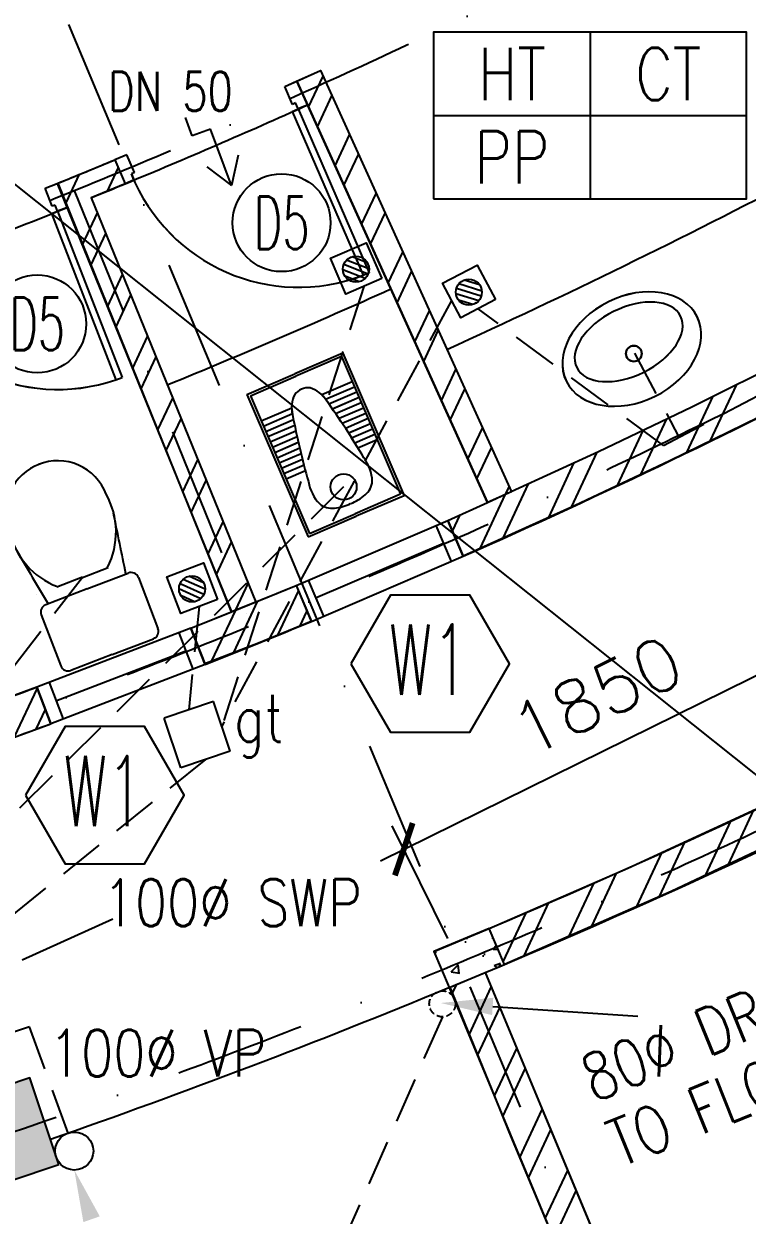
# Model space of a CAD drawing. Extents: x 2879167 to 2959690, y -882003 to -585933.
# Drawn here: x 2923676 to 2926449, y -757130 to -752558 of the extents above; entities that cross this region are included whole.
import ezdxf
from ezdxf.enums import TextEntityAlignment as Align

# ---------------------------------------------------------------- set-up
doc = ezdxf.new("R2010")
doc.units = 0
doc.header["$LTSCALE"] = 1000
doc.header["$MEASUREMENT"] = 0
doc.header["$PDMODE"] = 66
doc.linetypes.add('DASHDOT', pattern=[1, 0.5, -0.25, 0, -0.25])
doc.linetypes.add('HIDDEN', pattern=[0.375, 0.25, -0.125])
doc.layers.get('0').update_dxf_attribs({"linetype": 'CONTINUOUS'})
doc.layers.get('DEFPOINTS').update_dxf_attribs({"linetype": 'CONTINUOUS'})
for name, color, linetype in [('-SP', 7, 'CONTINUOUS'), ('COL', 3, 'CONTINUOUS'), ('DIM', 5, 'CONTINUOUS'), ('DR', 5, 'CONTINUOUS'), ('DRAIN', 1, 'CONTINUOUS'), ('Finishes', 1, 'CONTINUOUS'), ('G.T', 52, 'CONTINUOUS'), ('GRID', 6, 'DASHDOT'), ('H', 6, 'CONTINUOUS'), ('h-x', 6, 'CONTINUOUS'), ('LINE', 7, 'CONTINUOUS'), ('SCH-WIN', 7, 'CONTINUOUS'), ('Sch_Door', 7, 'CONTINUOUS'), ('Sch_Window', 2, 'CONTINUOUS'), ('SP', 122, 'HIDDEN'), ('SPEC', 7, 'CONTINUOUS'), ('VP', 1, 'CONTINUOUS'), ('WALL', 2, 'CONTINUOUS'), ('WIN', 5, 'CONTINUOUS'), ('WP', 1, 'HIDDEN')]:
    doc.layers.add(name, color=color, linetype=linetype)
doc.styles.add('ROMANS', font='romans.shx')
doc.styles.get("Standard").update_dxf_attribs({"font": 'Helv.shx'})
doc.dimstyles.get("Standard").update_dxf_attribs({"dimscale": 5, "dimtxt": 1, "dimasz": 2, "dimexe": 1, "dimexo": 1, "dimgap": 1, "dimtad": 0, "dimtih": 1, "dimtoh": 1, "dimdec": 4, "dimzin": 0, "dimdsep": 46, "dimtxsty": 'ROMANS', "dimcen": 1, "dimadec": 0, "dimazin": 0, "dimtfac": 1, "dimtdec": 4, "dimtofl": 0, "dimtmove": 0, "dimatfit": 3, "dimfxl": 0, "dimtolj": 1, "dimtzin": 0, "dimarcsym": 0})
doc.dimstyles.new('STANDARD$0', dxfattribs={"dimscale": 0, "dimtxt": 8, "dimasz": 6, "dimexe": 1, "dimexo": 1, "dimgap": 3, "dimtad": 1, "dimdec": 0, "dimlfac": -1, "dimrnd": 1, "dimzin": 0, "dimdsep": 46, "dimtxsty": 'Standard', "dimcen": 0, "dimclrd": 5, "dimclre": 250, "dimadec": 0, "dimazin": 0, "dimtfac": 1, "dimtdec": 4, "dimtofl": 0, "dimtmove": 0, "dimatfit": 3, "dimfxl": 0, "dimtolj": 1, "dimtzin": 0, "dimarcsym": 0})
pattern_1 = [(245, (488140.78, 188080.5), (169.93271, -79.240924), []), (245, (488057.72, 188050.26), (169.93271, -79.240924), [])]

# ---------------------------------------------------------------- blocks, each defined once
blk = doc.blocks.new('A$C2AEF4111')
at = {"layer": 'DR'}
for p, q in [((50, 785), (0, 785)), ((50, 710), (50, 785)), ((710, 785), (760, 785)), ((710, 710), (710, 785)), ((37, 685), (37, 710)), ((50, 710), (37, 710)), ((723, 710), (710, 710)), ((723, 685), (723, 710)), ((37.4, 685), (0, 685)), ((698, 685), (698, 0.4)), ((698, 685), (723, 685)), ((760, 685), (723, 685)), ((723, 685), (723, 0)), ((698, 0.6), (723, 0.6))]:
    blk.add_line(p, q, dxfattribs=at)
blk.add_arc((726.6, 689.9), 689.9, 178.3264, 267.6267, dxfattribs=at)
blk = doc.blocks.new('WC1-AA-P')
for p, q in [((-200, -595), (-200, 0)), ((-200, 0), (0, 0)), ((200, 0), (0, 0)), ((200, -595), (200, 0)), ((-190, -585), (-190, -10)), ((-190, -10), (0, -10)), ((190, -10), (0, -10)), ((190, -585), (190, -10)), ((-190, -238.1), (-109.1, -238.1)), ((-190, -260.1), (-105.6, -260.1)), ((190, -260.1), (105.6, -260.1)), ((190, -238.1), (109.1, -238.1)), ((-190, -282.1), (-102.2, -282.1)), ((-190, -304.1), (-99.4, -304.1)), ((190, -304.1), (99.4, -304.1)), ((190, -282.1), (102.2, -282.1)), ((-190, -326.1), (-95.2, -326.1)), ((-190, -348.1), (-91.7, -348.1)), ((190, -348.1), (91.7, -348.1)), ((190, -326.1), (95.2, -326.1)), ((-190, -370.1), (-87.5, -370.1)), ((-190, -392.1), (-82.7, -392.1)), ((190, -392.1), (82.7, -392.1)), ((190, -370.1), (87.5, -370.1)), ((-190, -414.1), (-78.5, -414.1)), ((-190, -436.1), (-73.6, -436.1)), ((190, -436.1), (73.6, -436.1)), ((190, -414.1), (78.5, -414.1)), ((-190, -458.1), (-68.8, -458.1)), ((-190, -480.1), (-62.5, -480.1)), ((190, -480.1), (62.5, -480.1)), ((190, -458.1), (68.8, -458.1)), ((-190, -585), (0, -585)), ((190, -585), (0, -585)), ((-200, -595), (0, -595)), ((200, -595), (0, -595))]:
    blk.add_line(p, q)
blk.add_circle((-0.3, -122.5), 50)
for centre, radius, start, end in [((-43.3, -134), 75.3, 106.0641, 151.9346), ((-7.2, -240.9), 188, 87.8826, 107.6175), ((7.2, -240.9), 188, 72.3825, 92.1174), ((43.3, -134), 75.3, 28.0654, 73.9359), ((45.8, -156.5), 166, 159.5896, 193.1302), ((-45.8, -156.5), 166, 346.8698, 20.4104), ((2847.9, 190), 2988.5, 187.3854, 192.4613), ((-2847.9, 190), 2988.5, 347.5387, 352.6146), ((40.3, -437), 111.9, 189.2299, 229.6463), ((-40.3, -437), 111.9, 310.3537, 350.7701), ((-0.3, -468), 63, 239.5471, 270), ((0.3, -468), 63, 270, 300.4529)]:
    blk.add_arc(centre, radius, start, end)
blk = doc.blocks.new('A$C061803DA')
at = {"layer": 'LINE', "color": 5}
for p, q in [((71.8, 123.1), (27.9, 79.3)), ((96.6, 119.7), (31.3, 54.4)), ((113.5, 108.3), (42.8, 37.6)), ((124.9, 91.4), (59.6, 26.1)), ((126.8, 65.1), (85.9, 24.2))]:
    blk.add_line(p, q, dxfattribs=at)
at = {"layer": 'LINE', "color": 5, "linetype": 'Continuous'}
blk.add_lwpolyline([(150, 150), (150, 0), (0, 0), (0, 150)], close=True, dxfattribs=at)
at = {"layer": 'LINE', "color": 5}
blk.add_circle((77.5, 73.5), 50, dxfattribs=at)
blk = doc.blocks.new('A$C1F7266B7')
at = {"layer": 'WIN'}
blk.add_circle((182.8, 279.3), 30.3, dxfattribs=at)
for centre, major_axis, ratio in [((202, 279.8), (0, 279.8), 0.722438), ((202, 279.8), (0, 279.8), 0.722438), ((202, 279.8), (0, 279.8), 0.722438), ((232, 281.4), (0, 222.3), 0.58459), ((232, 281.4), (0, 222.3), 0.58459), ((232, 281.4), (0, 222.3), 0.58459)]:
    blk.add_ellipse(centre, major_axis=major_axis, ratio=ratio, dxfattribs=at)
blk = doc.blocks.new('_ARCHTICK')
at = {"color": 0, "linetype": 'ByBlock', "const_width": 0.15}
blk.add_lwpolyline([(-0.5, -0.5), (0.5, 0.5)], dxfattribs=at)
blk = doc.blocks.new('*D31')
at = {"layer": 'DEFPOINTS', "color": 0}
for p in [(2914231.1, -729481.4), (2914231.1, -729481.4), (2913813.5, -731766.6), (2898231.1, -756033.2), (2931005.3, -757318)]:
    blk.add_point(p, dxfattribs=at)
at = {"layer": 'DIM'}
blk.add_arc((2914231.1, -729481.4), 2323, 238.927, 301.073, dxfattribs=at)
at = {"layer": 'DIM', "xscale": 200, "yscale": 200, "zscale": 200}
for p, rotation in [((2913032.1, -731471.1), 148.9270490380316), ((2915430.1, -731471.1), 31.07295098388072)]:
    blk.add_blockref('_ARCHTICK', p, dxfattribs=dict(at, rotation=rotation))
at = {"layer": 'DIM', "color": 7, "insert": (2914231.1, -731585.4), "char_height": 200, "attachment_point": 5, "rotation": 0, "style": 'ROMANS'}
blk.add_mtext('\\A1;62°8\'45"', dxfattribs=at)
blk = doc.blocks.new('*D45')
at = {"layer": 'DEFPOINTS', "color": 0}
for p in [(2914231.1, -729481.4), (2914231.1, -729481.4), (2924966.7, -761301), (2917884.3, -763029.9), (2920442.3, -763464.8)]:
    blk.add_point(p, dxfattribs=at)
at = {"layer": 'DIM'}
for p, q in [((2924998.6, -761395.7), (2925307, -762309.6)), ((2917895.1, -763129.3), (2917981.7, -763924.1))]:
    blk.add_line(p, q, dxfattribs=at)
blk.add_arc((2914231.1, -729481.4), 34546.3, 276.21459, 288.64377, dxfattribs=at)
at = {"layer": 'DIM', "xscale": 200, "yscale": 200, "zscale": 200}
for p, rotation in [((2925275, -762214.9), 18.64377093083604), ((2917970.8, -763824.7), 186.2145905017466)]:
    blk.add_blockref('_ARCHTICK', p, dxfattribs=dict(at, rotation=rotation))
at = {"layer": 'DIM', "color": 7, "insert": (2921619.5, -763004.1), "char_height": 200, "attachment_point": 5, "rotation": 12.4292, "style": 'ROMANS'}
blk.add_mtext('\\A1;12°25\'45"', dxfattribs=at)
blk = doc.blocks.new('*D46')
at = {"layer": 'DEFPOINTS', "color": 0}
for p in [(2914231.1, -729481.4), (2914231.1, -729481.4), (2931678.9, -758435.8), (2924966.7, -761301), (2927605.5, -761318.3)]:
    blk.add_point(p, dxfattribs=at)
at = {"layer": 'DIM'}
for p, q in [((2931730.5, -758521.4), (2932105.7, -759144.1)), ((2924998.6, -761395.7), (2925302.4, -762296.1))]:
    blk.add_line(p, q, dxfattribs=at)
blk.add_arc((2914231.1, -729481.4), 34532, 288.64377, 301.07295, dxfattribs=at)
at = {"layer": 'DIM', "xscale": 200, "yscale": 200, "zscale": 200}
for p, rotation in [((2932054.1, -759058.5), 31.07295125743966), ((2925270.4, -762201.4), 198.6437709308359)]:
    blk.add_blockref('_ARCHTICK', p, dxfattribs=dict(at, rotation=rotation))
at = {"layer": 'DIM', "color": 7, "insert": (2928655.5, -760615.3), "char_height": 200, "attachment_point": 5, "rotation": 24.8584, "style": 'ROMANS'}
blk.add_mtext('\\A1;12°25\'45"', dxfattribs=at)
blk = doc.blocks.new('*D65')
at = {"layer": 'DEFPOINTS', "color": 0}
for p in [(2926790.6, -754906.6), (2927063.9, -755459.7), (2925346.5, -756158.3)]:
    blk.add_point(p, dxfattribs=at)
at = {"layer": 'DIM', "color": 0}
for p, q in [((2927019.6, -755370), (2926746.4, -754817)), ((2925043.1, -755769.9), (2926880.3, -754862.3)), ((2925302.2, -756068.7), (2925088.4, -755635.9))]:
    blk.add_line(p, q, dxfattribs=at)
at = {"layer": 'DIM', "color": 0, "xscale": 150, "yscale": 150, "zscale": 150}
for p, rotation in [((2926790.6, -754906.6), 26.28842023383434), ((2925132.7, -755725.6), 206.2884202338344)]:
    blk.add_blockref('_ARCHTICK', p, dxfattribs=dict(at, rotation=rotation))
at = {"layer": 'DIM', "color": 7, "insert": (2925873.1, -755136.8), "char_height": 200, "attachment_point": 5, "rotation": 26.2884, "style": 'ROMANS'}
blk.add_mtext('\\A1;1850', dxfattribs=at)
blk = doc.blocks.new('*D74')
at = {"layer": 'DEFPOINTS', "color": 0}
for p in [(2914231.1, -729481.4), (2914231.1, -729481.4), (2927659.2, -761708.8), (2925948.3, -761728.2), (2925388.1, -762550)]:
    blk.add_point(p, dxfattribs=at)
at = {"layer": 'DIM'}
blk.add_arc((2914231.1, -729481.4), 34309.7, 288.64377, 292.61986, dxfattribs=at)
at = {"layer": 'DIM', "xscale": 200, "yscale": 200, "zscale": 200}
for p, rotation in [((2927427.1, -761151.9), 22.61986495981807), ((2925199.3, -761990.6), 198.6437706189759)]:
    blk.add_blockref('_ARCHTICK', p, dxfattribs=dict(at, rotation=rotation))
at = {"layer": 'DIM', "color": 7, "insert": (2926243.3, -761385.6), "char_height": 200, "attachment_point": 5, "rotation": 20.6318, "style": 'ROMANS'}
blk.add_mtext('\\A1;3°58\'34"', dxfattribs=at)
blk = doc.blocks.new('*D77')
at = {"layer": 'DEFPOINTS', "color": 0}
for p in [(2914231.1, -729481.4), (2914231.1, -729481.4), (2924065.8, -762351.3), (2925392.2, -762562.4), (2923657.4, -763097.8)]:
    blk.add_point(p, dxfattribs=at)
at = {"layer": 'DIM'}
blk.add_arc((2914231.1, -729481.4), 34309.7, 285.66386, 288.64377, dxfattribs=at)
at = {"layer": 'DIM', "xscale": 200, "yscale": 200, "zscale": 200}
for p, rotation in [((2925199.3, -761990.6), 18.64377421588699), ((2923494.5, -762516.9), 195.6638581656811)]:
    blk.add_blockref('_ARCHTICK', p, dxfattribs=dict(at, rotation=rotation))
at = {"layer": 'DIM', "color": 7, "insert": (2924285.7, -762055.5), "char_height": 200, "attachment_point": 5, "rotation": 17.1538, "style": 'ROMANS'}
blk.add_mtext('\\A1;2°58\'48"', dxfattribs=at)
blk = doc.blocks.new('WC-CAP-P')
for p, q in [((-84.1, 0), (-254.1, 0)), ((-85, 0), (85, 0)), ((-284.1, -240), (-284.1, -30)), ((115, -240), (115, -30)), ((-84.1, -270), (-254.1, -270)), ((-85, -270), (85, -270)), ((-274.1, -317.5), (-274.1, -317.5)), ((-84.1, -317.5), (-189.6, -317.5)), ((-85, -317.5), (20.5, -317.5)), ((105, -317.5), (105, -317.5))]:
    blk.add_line(p, q)
for centre, radius, start, end in [((-254.1, -30), 30, 90, 180), ((85, -30), 30, 0, 90), ((-254.1, -240), 30, 180, 270), ((23685.1, -4344.3), 24273.9, 170.33681, 170.89893), ((-23854.2, -4344.3), 24273.9, 9.10107, 9.66319), ((85, -240), 30, 270, 0), ((10.3, -540), 296.7, 131.7688, 188.3441), ((-179.4, -540), 296.7, 351.6559, 48.2312), ((-85.8, -584.8), 197.4, 179.5169, 271.0268), ((-83.3, -584.8), 197.4, 268.9732, 0.4831)]:
    blk.add_arc(centre, radius, start, end)

msp = doc.modelspace()

# ---------------------------------------------------------------- hatches: boundary and pattern name
at = {"layer": 'H', "ltscale": 0.1}
h = msp.add_hatch(dxfattribs=at)
h.set_pattern_fill('ANSI32', color=256, scale=500, angle=200, style=0)
h.set_pattern_definition(pattern_1)
h.paths.add_polyline_path([(2926730.4, -750524.1), (2926730.4, -750524.1), (2926653.2, -750395.5, -0.076184), (2919819.6, -753155.7), (2919853.6, -753301.8, 0.06229), (2925546.9, -751183.4), (2926105, -752245.8, 0.004884), (2926547.4, -752009.5), (2926473.1, -751879.2, -0.003393), (2926168, -752043.2), (2925679.7, -751113.7, 0.012308)])
h.paths.add_polyline_path([(2927469.5, -751305, -0.002449), (2927255.1, -751433.7), (2927329.4, -751564, 0.001009), (2927418.4, -751510.9), (2927641.9, -751881.8), (2927770.4, -751804.4)])
h = msp.add_hatch(dxfattribs=at)
h.set_pattern_fill('ANSI32', color=256, scale=500, angle=200, style=0)
h.set_pattern_definition(pattern_1)
h.paths.add_polyline_path([(2925545.1, -754354.1), (2925453.6, -754394.6), (2924722, -752778.3), (2924813.1, -752737)])
h.paths.add_polyline_path([(2924564.9, -754777), (2924472.2, -754814.7), (2923807, -753169.1), (2924024.5, -753080), (2924064.4, -753172.4), (2923934.2, -753225.3)])
h.paths.add_polyline_path([(2924719.6, -754713.3), (2924777.2, -754851.8), (2924575, -754934.9), (2924369.3, -755013.8), (2924316.8, -754877), (2924471.9, -754813.9)])
h.paths.add_polyline_path([(2923726, -755103.7), (2923568.9, -755161.4), (2923317.1, -755251.6), (2923367, -755393), (2923572.9, -755319.5), (2923779.8, -755243.8)])
h.paths.add_polyline_path([(2923131.5, -753538.4), (2923095.1, -753444.5), (2922871.3, -753526.2), (2923474.8, -755195.4), (2923568.9, -755161.4), (2922999.3, -753586.2)])
h.paths.add_polyline_path([(2922717.9, -755455.1), (2922766.1, -755597.1), (2922556.4, -755664.7), (2922346.2, -755730.6), (2922303.5, -755586.8)])
h.paths.add_polyline_path([(2922184.8, -753867.2), (2922152.3, -753772.5), (2921925.7, -753845.2), (2922463.3, -755536.9), (2922558.6, -755506.6), (2922051.1, -753910.3)])
h.paths.add_polyline_path([(2921696.8, -755766.7), (2921737.8, -755911), (2921527.3, -755969.9), (2921314.6, -756027.6), (2921277.6, -755882.2), (2921439.2, -755838.6)])
h.paths.add_polyline_path([(2921226.1, -754159.2), (2921197.4, -754063.4), (2920969.5, -754126.8), (2921437.6, -755839), (2921535.7, -755812), (2921090.8, -754197.1)])
h.paths.add_polyline_path([(2920120.1, -754446.2), (2920258.4, -754413.2), (2920233, -754316.5), (2920097.2, -754348.1)])
h = msp.add_hatch(dxfattribs=at)
h.set_pattern_fill('ANSI32', color=256, scale=500, angle=200, style=0)
h.set_pattern_definition(pattern_1)
h.paths.add_polyline_path([(2928398.5, -752846.8), (2928476, -752975.2), (2928088, -753206.1), (2927548.5, -753513.1), (2927113.1, -753749.3), (2926944.2, -753838.2), (2926493.1, -754068.4), (2926153.1, -754235), (2925787.8, -754407.7), (2925360.3, -754601.5), (2925301.1, -754463.6), (2925453.6, -754394.6), (2925544.7, -754353.3), (2925879, -754199.5), (2926237, -754027.6), (2926616.8, -753838.1), (2927039.2, -753618.7), (2927340.6, -753456.3), (2927618.4, -753302.3), (2927961.8, -753106), (2928161.5, -752988.8)])
h = msp.add_hatch(dxfattribs=at)
h.set_pattern_fill('ANSI32', color=256, scale=500, angle=200, style=0)
h.set_pattern_definition(pattern_1)
h.paths.add_polyline_path([(2928850.8, -754323.8), (2928928.2, -754452.3), (2928443.3, -754731.5), (2927758.5, -755104.9), (2927063.9, -755459.7), (2926157.5, -755888.1), (2925518.3, -756167.6), (2925460.4, -756029.2), (2925991.3, -755798.3), (2926651.5, -755493.2), (2927349.6, -755148.2), (2928208.6, -754690.8)])
h = msp.add_hatch(dxfattribs=at)
h.set_pattern_fill('AR-CONC', color=256, scale=35, style=0)
h.set_pattern_definition([(50, (488140.78, 188080.5), (251.041064, -21.963247), [26.25, -288.75]), (355, (488140.78, 188080.5), (-48.562967, 263.267247), [21, -231]), (100.4514, (488161.7, 188078.67), (202.478284, 241.30384), [22.309067, -245.39974]), (46.1842, (488140.78, 188150.5), (373.534367, -57.931655), [39.375, -433.125]), (96.6356, (488171.9, 188145.67), (327.131947, 340.941255), [33.4636, -368.09955]), (351.1842, (488140.78, 188150.5), (327.13168, 340.94151), [31.5, -346.5]), (21, (488175.78, 188133), (208.917468, -140.916612), [26.25, -288.75]), (326, (488175.78, 188133), (85.160366, 253.802516), [21, -231]), (71.4514, (488193.19, 188121.25), (294.07792, 112.885674), [22.309067, -245.39974]), (37.5, (488140.78, 188080.495), (4.2559494, 116.5128488), [0, -228.2, 0, -234.5, 0, -231.875]), (7.5, (488140.78, 188080.5), (92.074338, 138.044099), [0, -133.7, 0, -222.95, 0, -88.375]), (327.5, (488062.73, 188080.495), (186.8378527, -7.894205), [0, -87.5, 0, -273, 0, -362.25]), (317.5, (488027.73, 188080.5), (204.115159, 35.036744), [0, -113.75, 0, -181.3, 0, -257.25])])
h.paths.add_polyline_path([(2925306.1, -756256.3), (2925518.3, -756167.6), (2925460.4, -756029.2), (2925248.2, -756117.9)])
h = msp.add_hatch(dxfattribs=at)
h.set_pattern_fill('ANSI32', color=256, scale=500, angle=200, style=0)
h.set_pattern_definition(pattern_1)
h.paths.add_polyline_path([(2926771.5, -759383.2), (2926633.1, -759441.3), (2926552.5, -759247.7), (2926445.3, -758990.4), (2926162.6, -758312), (2925865.1, -757598.1), (2925628.3, -757029.7), (2925536.9, -756810.2), (2925480.7, -756671.1), (2925310.2, -756254.6), (2925444.6, -756198.6)])
edge = h.paths.add_edge_path()
edge.add_line((2925444.5, -756198.6), (2926771.5, -759383.2))
h = msp.add_hatch(dxfattribs=at)
h.set_pattern_fill('AR-CONC', color=256, scale=35, style=0)
h.set_pattern_definition([(50, (488140.78, 188080.5), (251.041064, -21.963247), [26.25, -288.75]), (355, (488140.78, 188080.5), (-48.562967, 263.267247), [21, -231]), (100.4514, (488161.7, 188078.66), (202.478284, 241.30384), [22.309067, -245.39974]), (46.1842, (488140.78, 188150.5), (373.534367, -57.931655), [39.375, -433.125]), (96.6356, (488171.9, 188145.66), (327.131947, 340.941255), [33.4636, -368.09955]), (351.1842, (488140.78, 188150.5), (327.13168, 340.94151), [31.5, -346.5]), (21, (488175.78, 188133), (208.917468, -140.916612), [26.25, -288.75]), (326, (488175.78, 188133), (85.160366, 253.802516), [21, -231]), (71.4514, (488193.19, 188121.25), (294.07792, 112.885674), [22.309067, -245.39974]), (37.5, (488140.78, 188080.49), (4.2559494, 116.5128488), [0, -228.2, 0, -234.5, 0, -231.875]), (7.5, (488140.78, 188080.49), (92.074338, 138.044099), [0, -133.7, 0, -222.95, 0, -88.375]), (327.5, (488062.73, 188080.49), (186.8378527, -7.894205), [0, -87.5, 0, -273, 0, -362.25]), (317.5, (488027.73, 188080.5), (204.115159, 35.036744), [0, -113.75, 0, -181.3, 0, -257.25])])
h.paths.add_polyline_path([(2923729.8, -756696.5), (2923729.7, -756696.4), (2923729.7, -756696.4), (2923698.3, -756603.1), (2923129.8, -756795), (2923241.7, -757126.6), (2923810.2, -756934.8)])
h.paths.add_polyline_path([(2917638.9, -758005.1), (2917042.4, -758070.1), (2917080.3, -758418), (2917676.8, -758353.1)])
h.paths.add_polyline_path([(2916031.1, -759731.4), (2915731.1, -759731.4), (2915731.1, -760031.4), (2916031.1, -760031.4)])
h.paths.add_polyline_path([(2912731.1, -759731.4), (2912431.1, -759731.4), (2912431.1, -760031.4), (2912731.1, -760031.4)])
h.paths.add_polyline_path([(2911419.8, -758070.1), (2910823.3, -758005.1), (2910785.4, -758353.1), (2911381.9, -758418)])

# ---------------------------------------------------------------- linework, layer by layer
at = {"layer": '-SP', "ltscale": 0.1}
msp.add_line((2923669.1, -756150.6), (2924017.4, -755992.2), dxfattribs=at)
at = {"ltscale": 2}
for centre, radius, start, end in [((2914231.1, -729481.4), 26725, 294.46155, 300.91569), ((2914231.1, -729481.4), 25650, 292.54157, 294.24307), ((2914231.1, -729481.4), 25650, 290.30288, 292.00438), ((2914231.1, -729481.4), 26425, 292.22448, 294.24634), ((2914231.3, -729482), 28974.3, 289.23699, 292.47161), ((2914231.1, -729481.4), 33575, 290.78506, 306.32781)]:
    msp.add_arc(centre, radius, start, end, dxfattribs=at)
at = {"layer": 'COL', "color": 3, "ltscale": 2}
for points in [[(2925306.1, -756256.3), (2925518.3, -756167.6), (2925460.4, -756029.2), (2925248.2, -756117.9)], [(2923810.2, -756934.8), (2923698.3, -756603.1), (2923129.8, -756795), (2923241.7, -757126.6)]]:
    msp.add_lwpolyline(points, close=True, dxfattribs=at)
at = {"layer": 'DIM', "ltscale": 0.1}
msp.add_line((2879166.8, -717703.5), (2959689.8, -781925.5), dxfattribs=at)
at = {"layer": 'DR'}
for p, q in [((2924676.1, -752798.1), (2924722, -752778.3)), ((2924705.9, -752867), (2924676.1, -752798.1)), ((2924704.8, -752894.7), (2924727.7, -752884.7)), ((2924717.8, -752861.8), (2924705.9, -752867)), ((2924727.7, -752884.7), (2924717.8, -752861.8)), ((2924761.7, -752870.1), (2924727.7, -752884.7)), ((2924727.7, -752884.7), (2924999.7, -753513.4)), ((2924704.8, -752894.7), (2924976.6, -753523)), ((2924070.3, -753060.2), (2924024.5, -753080)), ((2924100.1, -753129), (2924070.3, -753060.2)), ((2924098.5, -753157), (2924064.2, -753171.8)), ((2924100.1, -753129), (2924088.2, -753134.2)), ((2924098.1, -753157.1), (2924088.2, -753134.2)), ((2923757.3, -753188.3), (2923804, -753170.3)), ((2923784.4, -753258.3), (2923757.3, -753188.3)), ((2923796.5, -753253.6), (2923784.4, -753258.3)), ((2923805.5, -753276.9), (2923796.5, -753253.6)), ((2923782.2, -753285.9), (2923805.5, -753276.9)), ((2923782.2, -753285.9), (2924029.2, -753924.4)), ((2923840, -753263.6), (2923805.5, -753276.9)), ((2923805.5, -753276.9), (2924052.7, -753915.8)), ((2924976.5, -753522.8), (2924999.5, -753512.9)), ((2924029.2, -753924.2), (2924052.5, -753915.2))]:
    msp.add_line(p, q, dxfattribs=at)
for centre, start, end in [((2924729.1, -752878.9), 201.7186, 291.019), ((2923807.1, -753271.1), 199.4781, 288.7785)]:
    msp.add_arc(centre, 689.9, start, end, dxfattribs=at)
at = {"layer": 'DRAIN', "color": 1, "ltscale": 2}
msp.add_arc((2914231.1, -729481.4), 33805, 290.40748, 306.68353, dxfattribs=at)
at = {"layer": 'Finishes'}
for p, q in [((2925847.1, -752590.1), (2925847.1, -753230)), ((2925247, -752910.4), (2926447.2, -752910.4))]:
    msp.add_line(p, q, dxfattribs=at)
msp.add_lwpolyline([(2925247, -753230), (2926447.2, -753230), (2926447.2, -752590.1), (2925247, -752590.1)], close=True, dxfattribs=at)
at = {"layer": 'G.T', "ltscale": 0.1}
for p, q in [((2924402.9, -755159.1), (2924213.4, -755223.1)), ((2924466.8, -755348.6), (2924402.9, -755159.1)), ((2924277.3, -755412.6), (2924213.4, -755223.1)), ((2924466.8, -755348.6), (2924277.3, -755412.6))]:
    msp.add_line(p, q, dxfattribs=at)
at = {"layer": 'GRID'}
for p, q in [((2914231.1, -729481.4), (2927659.2, -761708.8)), ((2923869.1, -753197.8), (2924546.8, -754865.4))]:
    msp.add_line(p, q, dxfattribs=at)
for radius, start, end in [(24400, 238.92705, 301.24907), (25600, 282.93747, 301.24081), (27400, 234.58389, 305.41611), (28900, 234.80971, 305.04123), (32500, 235.39893, 304.60107)]:
    msp.add_arc((2914231.1, -729481.4), radius, start, end, dxfattribs=at)
at = {"layer": 'H', "color": 5, "lineweight": 0, "ltscale": 0.1}
for p, q in [((2925360.3, -754601.5), (2924778.8, -754851.1)), ((2924370.6, -755017), (2923779.8, -755243.8))]:
    msp.add_line(p, q, dxfattribs=at)
at = {"layer": 'H', "color": 6, "lineweight": 0, "ltscale": 0.1}
msp.add_line((2925360.3, -754601.5), (2925360.3, -754601.5), dxfattribs=at)
at = {"layer": 'H', "color": 2, "lineweight": 0, "ltscale": 0.1}
for p, q in [((2924778.8, -754851.1), (2924719.6, -754713.3)), ((2924778.8, -754851.1), (2924778.8, -754851.1)), ((2924316.8, -754877), (2924370.6, -755017)), ((2924370.6, -755017), (2924370.6, -755017)), ((2923779.8, -755243.8), (2923726, -755103.7)), ((2923779.8, -755243.8), (2923779.8, -755243.8))]:
    msp.add_line(p, q, dxfattribs=at)
for start, end in [(294.4596, 301.23021), (293.8989, 294.24991), (291.66021, 292.57193), (289.42152, 290.33324)]:
    msp.add_arc((2914231.1, -729481.4), 27325, start, end, dxfattribs=at)
at = {"layer": 'h-x', "color": 6, "lineweight": 0, "ltscale": 0.1}
msp.add_line((2925301.1, -754463.6), (2925360.3, -754601.5), dxfattribs=at)
at = {"layer": 'h-x', "ltscale": 0.1}
for points in [[(2925545.1, -754354.1), (2925453.6, -754394.6), (2924722, -752778.3), (2924813.1, -752737)], [(2928398.5, -752846.8), (2928476, -752975.2), (2928088, -753206.1), (2927548.5, -753513.1), (2927113.1, -753749.3), (2926944.2, -753838.2), (2926493.1, -754068.4), (2926153.1, -754235), (2925787.8, -754407.7), (2925360.3, -754601.5), (2925301.1, -754463.6), (2925453.6, -754394.6), (2925544.7, -754353.3), (2925879, -754199.5), (2926237, -754027.6), (2926616.8, -753838.1), (2927039.2, -753618.7), (2927340.6, -753456.4), (2927618.4, -753302.3), (2927961.8, -753106), (2928161.5, -752988.8)], [(2924564.9, -754777.1), (2924472.2, -754814.7), (2923807, -753169.1), (2924024.5, -753080), (2924064.4, -753172.4), (2923934.2, -753225.3)], [(2928850.8, -754323.8), (2928928.2, -754452.3), (2928443.3, -754731.5), (2927758.5, -755104.9), (2927063.9, -755459.7), (2926157.5, -755888.1), (2925518.3, -756167.6), (2925460.4, -756029.2), (2925991.3, -755798.3), (2926651.5, -755493.2), (2927349.6, -755148.2), (2928208.6, -754690.8)], [(2924719.6, -754713.3), (2924777.2, -754851.8), (2924575, -754934.9), (2924369.3, -755013.8), (2924316.8, -754877), (2924471.9, -754814)], [(2923726, -755103.7), (2923568.9, -755161.4), (2923317.1, -755251.6), (2923367, -755393), (2923572.9, -755319.5), (2923779.8, -755243.8)], [(2926771.5, -759383.3), (2926633.1, -759441.3), (2926552.5, -759247.7), (2926445.3, -758990.4), (2926162.6, -758312), (2925865.1, -757598.1), (2925628.3, -757029.7), (2925536.9, -756810.2), (2925480.7, -756671.1), (2925310.2, -756254.6), (2925444.6, -756198.7)]]:
    msp.add_lwpolyline(points, close=True, dxfattribs=at)
at = {"layer": 'LINE', "color": 5}
for p, q in [((2924984.5, -753535.9), (2924898.7, -753501.7)), ((2924961, -753548.1), (2924907.3, -753526.6)), ((2925420.2, -753621.5), (2925332, -753594))]:
    msp.add_line(p, q, dxfattribs=at)
at = {"layer": 'LINE', "color": 5, "linetype": 'Continuous'}
for points in [[(2925048.2, -753535.9), (2924910.4, -753595), (2924851.2, -753457.2), (2924989, -753398)], [(2925483.7, -753616.5), (2925350.9, -753686.2), (2925281.2, -753553.4), (2925414, -753483.7)]]:
    msp.add_lwpolyline(points, close=True, dxfattribs=at)
at = {"layer": 'LINE', "color": 5}
for centre in [(2924949.3, -753499.5), (2925382.3, -753587.9)]:
    msp.add_circle(centre, 50, dxfattribs=at)
at = {"layer": 'SCH-WIN', "ltscale": 0.1}
for points in [[(2924929.5, -755013.6), (2925081.5, -755276.9), (2925385.5, -755276.9), (2925537.5, -755013.6), (2925385.5, -754750.4), (2925081.5, -754750.4)], [(2923682.8, -755518.1), (2923834.8, -755781.4), (2924138.8, -755781.4), (2924290.8, -755518.1), (2924138.8, -755254.8), (2923834.8, -755254.8)]]:
    msp.add_lwpolyline(points, close=True, dxfattribs=at)
at = {"layer": 'Sch_Door', "ltscale": 0.1}
for centre in [(2924664.2, -753321.3), (2923727.2, -753709.6)]:
    msp.add_circle(centre, 187.8, dxfattribs=at)
at = {"layer": 'SP', "ltscale": 0.7}
for p, q in [((2924901.9, -754335), (2922715.6, -756504.8)), ((2923900.5, -754682.2), (2922650.3, -756311.2))]:
    msp.add_line(p, q, dxfattribs=at)
at = {"layer": 'SPEC', "color": 7}
for p, q in [((2924321.8, -752987.8), (2924295.8, -752917.4)), ((2924392.2, -752961.8), (2924321.8, -752987.8)), ((2924472.1, -753178.4), (2924392.2, -752961.8)), ((2924497.6, -753062.4), (2924472.1, -753178.4)), ((2924377.4, -753106.8), (2924472.1, -753178.4))]:
    msp.add_line(p, q, dxfattribs=at)
at = {"layer": 'SPEC', "color": 161}
msp.add_line((2925473.5, -756328.9), (2926030.5, -756366), dxfattribs=at)
for points in [[(2925475.7, -756295.6), (2925471.3, -756362.1), (2925274, -756315.6)], [(2923904.2, -757156.5), (2923967.1, -757134.4), (2923869.4, -756956.7)]]:
    msp.add_solid(points, dxfattribs=at)
at = {"layer": 'VP', "linetype": 'HIDDEN', "ltscale": 0.7}
msp.add_line((2923846, -756814.6), (2923697.1, -756406.7), dxfattribs=at)
at = {"layer": 'VP', "ltscale": 0.1}
msp.add_circle((2923869.4, -756883.7), 73, dxfattribs=at)
at = {"layer": 'WALL'}
for p, q in [((2924813.1, -752737), (2925545.1, -754354.1)), ((2924722, -752778.3), (2925454, -754395.3)), ((2924024.4, -753080), (2924064.4, -753172.4)), ((2923804, -753170.3), (2924472.2, -754814.7)), ((2923934.2, -753225.3), (2924564.9, -754777)), ((2925301.1, -754463.6), (2925360.3, -754601.5)), ((2924719.6, -754713.3), (2924778.8, -754851.1)), ((2924316.8, -754877), (2924370.6, -755017)), ((2923726, -755103.7), (2923779.8, -755243.8)), ((2925444.5, -756198.4), (2926771.5, -759383.2)), ((2925306.1, -756256.3), (2926690.7, -759579.4))]:
    msp.add_line(p, q, dxfattribs=at)
for radius, start, end in [(24325, 283.28198, 300.70844), (24475, 283.2809, 297.53828), (25550, 294.24263, 294.46688), (27475, 293.89527, 301.22935), (25550, 292.00394, 292.53827), (25650, 292.22776, 292.54157), (28825, 292.47071, 300.47663), (28975, 292.76817, 300.47971), (27325, 291.66021, 292.57193), (27475, 291.65659, 292.57555), (27325, 289.42152, 290.33324), (27475, 289.4179, 290.33686)]:
    msp.add_arc((2914231.1, -729481.4), radius, start, end, dxfattribs=at)
at = {"layer": 'WIN'}
for p, q in [((2924899, -753822), (2924715.2, -753901)), ((2924893.8, -753835.2), (2924719.2, -753910.1)), ((2924893.8, -753835.2), (2925120.6, -754363.5)), ((2924899, -753822), (2925133.7, -754368.8)), ((2924531.4, -753979.9), (2924715.2, -753901)), ((2924544.6, -753985.1), (2924719.2, -753910.1)), ((2924935.1, -753931.6), (2924818, -753981.9)), ((2924531.4, -753979.9), (2924766.2, -754526.6)), ((2924544.6, -753985.1), (2924771.4, -754513.5)), ((2924943.8, -753951.8), (2924832.4, -753999.6)), ((2924952.5, -753972), (2924845.6, -754017.9)), ((2924586, -754081.5), (2924703.1, -754031.2)), ((2924961.2, -753992.2), (2924858.7, -754036.2)), ((2924969.9, -754012.4), (2924871.2, -754054.8)), ((2924978.5, -754032.6), (2924884.4, -754073)), ((2924594.6, -754101.7), (2924706, -754053.9)), ((2924603.3, -754121.9), (2924710.2, -754076)), ((2924987.2, -754052.8), (2924896.9, -754091.6)), ((2924995.9, -754073.1), (2924908.8, -754110.5)), ((2924612, -754142.1), (2924714.4, -754098.1)), ((2924620.7, -754162.3), (2924719.3, -754120)), ((2925004.6, -754093.3), (2924921.3, -754129)), ((2925013.2, -754113.5), (2924932.5, -754148.1)), ((2924629.4, -754182.5), (2924723.5, -754142.1)), ((2924638, -754202.8), (2924728.3, -754164)), ((2925021.9, -754133.7), (2924944.4, -754167)), ((2925030.6, -754153.9), (2924956.3, -754185.8)), ((2924646.7, -754223), (2924733.8, -754185.6)), ((2924655.4, -754243.2), (2924738.7, -754207.4)), ((2924664.1, -754263.4), (2924744.8, -754228.8)), ((2924672.7, -754283.6), (2924750.3, -754250.3)), ((2924681.4, -754303.8), (2924755.7, -754271.9)), ((2925120.6, -754363.5), (2924946, -754438.5)), ((2925133.7, -754368.8), (2924950, -754447.7)), ((2924766.2, -754526.6), (2924950, -754447.7)), ((2924771.4, -754513.5), (2924946, -754438.5)), ((2924719.6, -754713.3), (2925301.1, -754463.6)), ((2925255.2, -754483.3), (2925314.4, -754621.2)), ((2925285.4, -754552), (2924794.6, -754762.7)), ((2924778.8, -754851.1), (2925360.3, -754601.5)), ((2924765.6, -754693.6), (2924824.8, -754831.4)), ((2924316.8, -754877), (2923726, -755103.7)), ((2924270.1, -754894.9), (2924323.9, -755034.9)), ((2923798.9, -755156.1), (2924297.6, -754964.7)), ((2924370.6, -755017), (2923779.8, -755243.8)), ((2923772.7, -755085.8), (2923826.4, -755225.9))]:
    msp.add_line(p, q, dxfattribs=at)
for centre, radius in [((2926014.9, -753823.5), 30.3), ((2924901.9, -754335), 50)]:
    msp.add_circle(centre, radius, dxfattribs=at)
for centre, radius, start, end in [((2924814.6, -754030.3), 111.9, 153.5891, 194.0055), ((2924765.1, -754017.8), 63, 113.2354, 143.6883), ((2924765.6, -754017.6), 63, 82.7825, 113.2354), ((2924740.6, -754062.1), 111.9, 32.4653, 72.8817), ((2922408, -755745.8), 2988.5, 30.6208, 35.6967), ((2927641.8, -753498.7), 2988.5, 190.7741, 195.8501), ((2924846.1, -754322), 166, 2.825, 36.3657), ((2924930.3, -754285.8), 166, 190.1052, 223.6459), ((2924936.9, -754307.4), 75.3, 309.2995, 355.17), ((2924857.3, -754341.6), 75.3, 231.3008, 277.1713), ((2924848.3, -754229.2), 188, 275.6179, 295.3528), ((2924861.6, -754223.5), 188, 291.118, 310.8529)]:
    msp.add_arc(centre, radius, start, end, dxfattribs=at)
at = {"layer": 'WIN', "extrusion": (0, 0, -1)}
for centre, major_axis, ratio in [((2926006.9, -753806), (250.7, 124.3), 0.722438), ((2926006.9, -753806), (250.7, 124.3), 0.722438), ((2926006.9, -753806), (250.7, 124.3), 0.722438), ((2926006.9, -753806), (250.7, 124.3), 0.722438), ((2926006.9, -753806), (250.7, 124.3), 0.722438), ((2926006.9, -753806), (250.7, 124.3), 0.722438), ((2926006.9, -753806), (250.7, 124.3), 0.722438), ((2926006.9, -753806), (250.7, 124.3), 0.722438), ((2926006.9, -753806), (250.7, 124.3), 0.722438), ((2925994.9, -753778.5), (199.2, 98.7), 0.58459), ((2925994.9, -753778.5), (199.2, 98.7), 0.58459), ((2925994.9, -753778.5), (199.2, 98.7), 0.58459), ((2925994.9, -753778.5), (199.2, 98.7), 0.58459), ((2925994.9, -753778.5), (199.2, 98.7), 0.58459), ((2925994.9, -753778.5), (199.2, 98.7), 0.58459), ((2925994.9, -753778.5), (199.2, 98.7), 0.58459), ((2925994.9, -753778.5), (199.2, 98.7), 0.58459), ((2925994.9, -753778.5), (199.2, 98.7), 0.58459)]:
    msp.add_ellipse(centre, major_axis=major_axis, ratio=ratio, dxfattribs=at)
at = {"layer": 'WP', "ltscale": 0.7}
for p, q in [((2926128.1, -754176), (2927756.9, -753317.5)), ((2924979.3, -753565.5), (2924434.8, -755253.9)), ((2925316, -753619.8), (2924434.8, -755253.9)), ((2926128.1, -754176), (2925417.3, -753651.3)), ((2926017.4, -753821.8), (2926187.6, -754144.7)), ((2924348, -754793.8), (2924308.1, -755191.1)), ((2924372, -755380.6), (2922772.3, -756672.8)), ((2923697.1, -756406.7), (2922786.2, -756714)), ((2925280.6, -756368.9), (2924633, -757838.8))]:
    msp.add_line(p, q, dxfattribs=at)
at = {"layer": 'WP', "ltscale": 0.1}
msp.add_circle((2925280.6, -756318.9), 50, dxfattribs=at)

# ---------------------------------------------------------------- block references
at = {"ltscale": 2}
for p, rotation in [((2924336.1, -753800.5), 23.39223826540006), ((2923378.4, -754176.6), 21.15175326625668)]:
    msp.add_blockref('A$C2AEF4111', p, dxfattribs=dict(at, rotation=rotation))
for p, rotation in [((2924851.2, -753457.2), 293.2354109084332), ((2925281.2, -753553.4), 297.6870142010141), ((2924224.6, -754680.2), 290.7998008215146)]:
    msp.add_blockref('A$C061803DA', p, dxfattribs=dict(rotation=rotation))
at = {"ltscale": 2, "xscale": -1, "rotation": 296.360344269478}
msp.add_blockref('A$C1F7266B7', (2925845.8, -754111.3), dxfattribs=at)
at = {"layer": 'WIN'}
for name, p, rotation in [('WC1-AA-P', (2924950, -754447.7), 203.2354108713623), ('WC-CAP-P', (2923935.8, -755008.7), 200.9967254059866)]:
    msp.add_blockref(name, p, dxfattribs=dict(at, rotation=rotation))

# ---------------------------------------------------------------- texts
at = {"layer": 'DIM', "color": 7, "ltscale": 0.1, "insert": (2925873.1, -755136.8), "char_height": 200, "attachment_point": 5, "rotation": 26.2884, "style": 'ROMANS'}
msp.add_mtext('\\A1;1850', dxfattribs=at)
at = {"layer": 'Finishes', "color": 7, "ltscale": 10, "style": 'ROMANS', "width": 0.8}
for s, p in [('HT', (2925547.1, -752750.4)), ('CT', (2926147.1, -752750.4)), ('PP', (2925547.1, -753070.4))]:
    msp.add_text(s, height=200, dxfattribs=at).set_placement(p, align=Align.MIDDLE)
at = {"layer": 'Sch_Door', "color": 2, "style": 'ROMANS', "width": 0.6}
for p in [(2924664.2, -753321.3), (2923727.2, -753709.6)]:
    msp.add_text('D5', height=202.5, rotation=360, dxfattribs=at).set_placement(p, align=Align.MIDDLE_CENTER)
at = {"layer": 'Sch_Window', "style": 'ROMANS', "width": 0.6}
for p in [(2925228, -754998), (2923981.3, -755502.5)]:
    msp.add_text('W1', height=270, dxfattribs=at).set_placement(p, align=Align.MIDDLE_CENTER)
at = {"layer": 'SPEC', "color": 7, "style": 'ROMANS', "width": 0.75}
msp.add_text('DN 50', height=150, rotation=360, dxfattribs=at).set_placement((2923999.6, -752892.1))
at = {"layer": 'SPEC', "color": 161, "style": 'ROMANS', "width": 0.8}
for s, p in [('gt  ', (2924481.3, -755312.9)), ('100%%c SWP', (2923978.4, -756021)), ('100%%c VP', (2923772, -756598.1))]:
    msp.add_text(s, height=180, dxfattribs=at).set_placement(p)
for s, p in [('80%%C DROPPER TO ', (2925861.7, -756698.1)), ('TO FLOOR BELOW', (2925962.5, -756947.9))]:
    msp.add_text(s, height=180, rotation=21.9697, dxfattribs=at).set_placement(p)

# ---------------------------------------------------------------- dimensions: what is measured, and where the dimension line sits
at = {"layer": 'DIM'}
for base, line1, line2, picture, middle in [((2913813.5, -731766.6), ((2914231.1, -729481.4), (2931005.3, -757318)), ((2914231.1, -729481.4), (2898231.1, -756033.2)), '*D31', (2914231.1, -731585.4)), ((2920442.3, -763464.8), ((2917884.3, -763029.9), (2914231.1, -729481.4)), ((2924966.7, -761301), (2914231.1, -729481.4)), '*D45', (2921619.5, -763004.1)), ((2927605.5, -761318.3), ((2924966.7, -761301), (2914231.1, -729481.4)), ((2914231.1, -729481.4), (2931678.9, -758435.8)), '*D46', (2928655.5, -760615.3)), ((2925948.3, -761728.2), ((2914231.1, -729481.4), (2927659.2, -761708.8)), ((2925388.1, -762550), (2914231.1, -729481.4)), '*D74', (2926243.3, -761385.6)), ((2924065.8, -762351.3), ((2914231.1, -729481.4), (2923657.4, -763097.8)), ((2925392.2, -762562.4), (2914231.1, -729481.4)), '*D77', (2924285.7, -762055.5))]:
    dim = msp.add_angular_dim_2l(base=base, line1=line1, line2=line2, dimstyle='Standard', override={"dimscale": 100, "dimtxt": 2, "dimtad": 1, "dimtih": 0, "dimtoh": 0, "dimdec": 0, "dimblk1": 'ARCHTICK', "dimblk2": 'ARCHTICK', "dimsah": 1, "dimcen": 0, "dimdle": 1, "dimclrd": 256, "dimclre": 256, "dimclrt": 7, "dimaunit": 1, "dimadec": 3, "dimtdec": 0, "dimtmove": 2, "dimldrblk": 'ARCHTICK', "dimlwd": 65535, "dimlwe": 65535}, dxfattribs=at)
    dim.commit()
    dim.dimension.update_dxf_attribs({"geometry": picture, "text_midpoint": middle})
dim = msp.add_linear_dim(base=(2926790.6, -754906.6), p1=(2925346.5, -756158.3), p2=(2927063.9, -755459.7), angle=26.2884, text='1850', dimstyle='STANDARD$0', override={"dimscale": 100, "dimtxt": 2, "dimasz": 1.5, "dimgap": 1, "dimlfac": 1, "dimrnd": 0, "dimtxsty": 'ROMANS', "dimblk1": 'ARCHTICK', "dimblk2": 'ARCHTICK', "dimsah": 1, "dimdle": 1, "dimclrd": 0, "dimclre": 0, "dimclrt": 7, "dimtdec": 0, "dimtmove": 2}, dxfattribs=at)
dim.commit()
dim.dimension.update_dxf_attribs({"geometry": '*D65', "text_midpoint": (2925873.1, -755136.8)})

doc.saveas('drawing.dxf')
